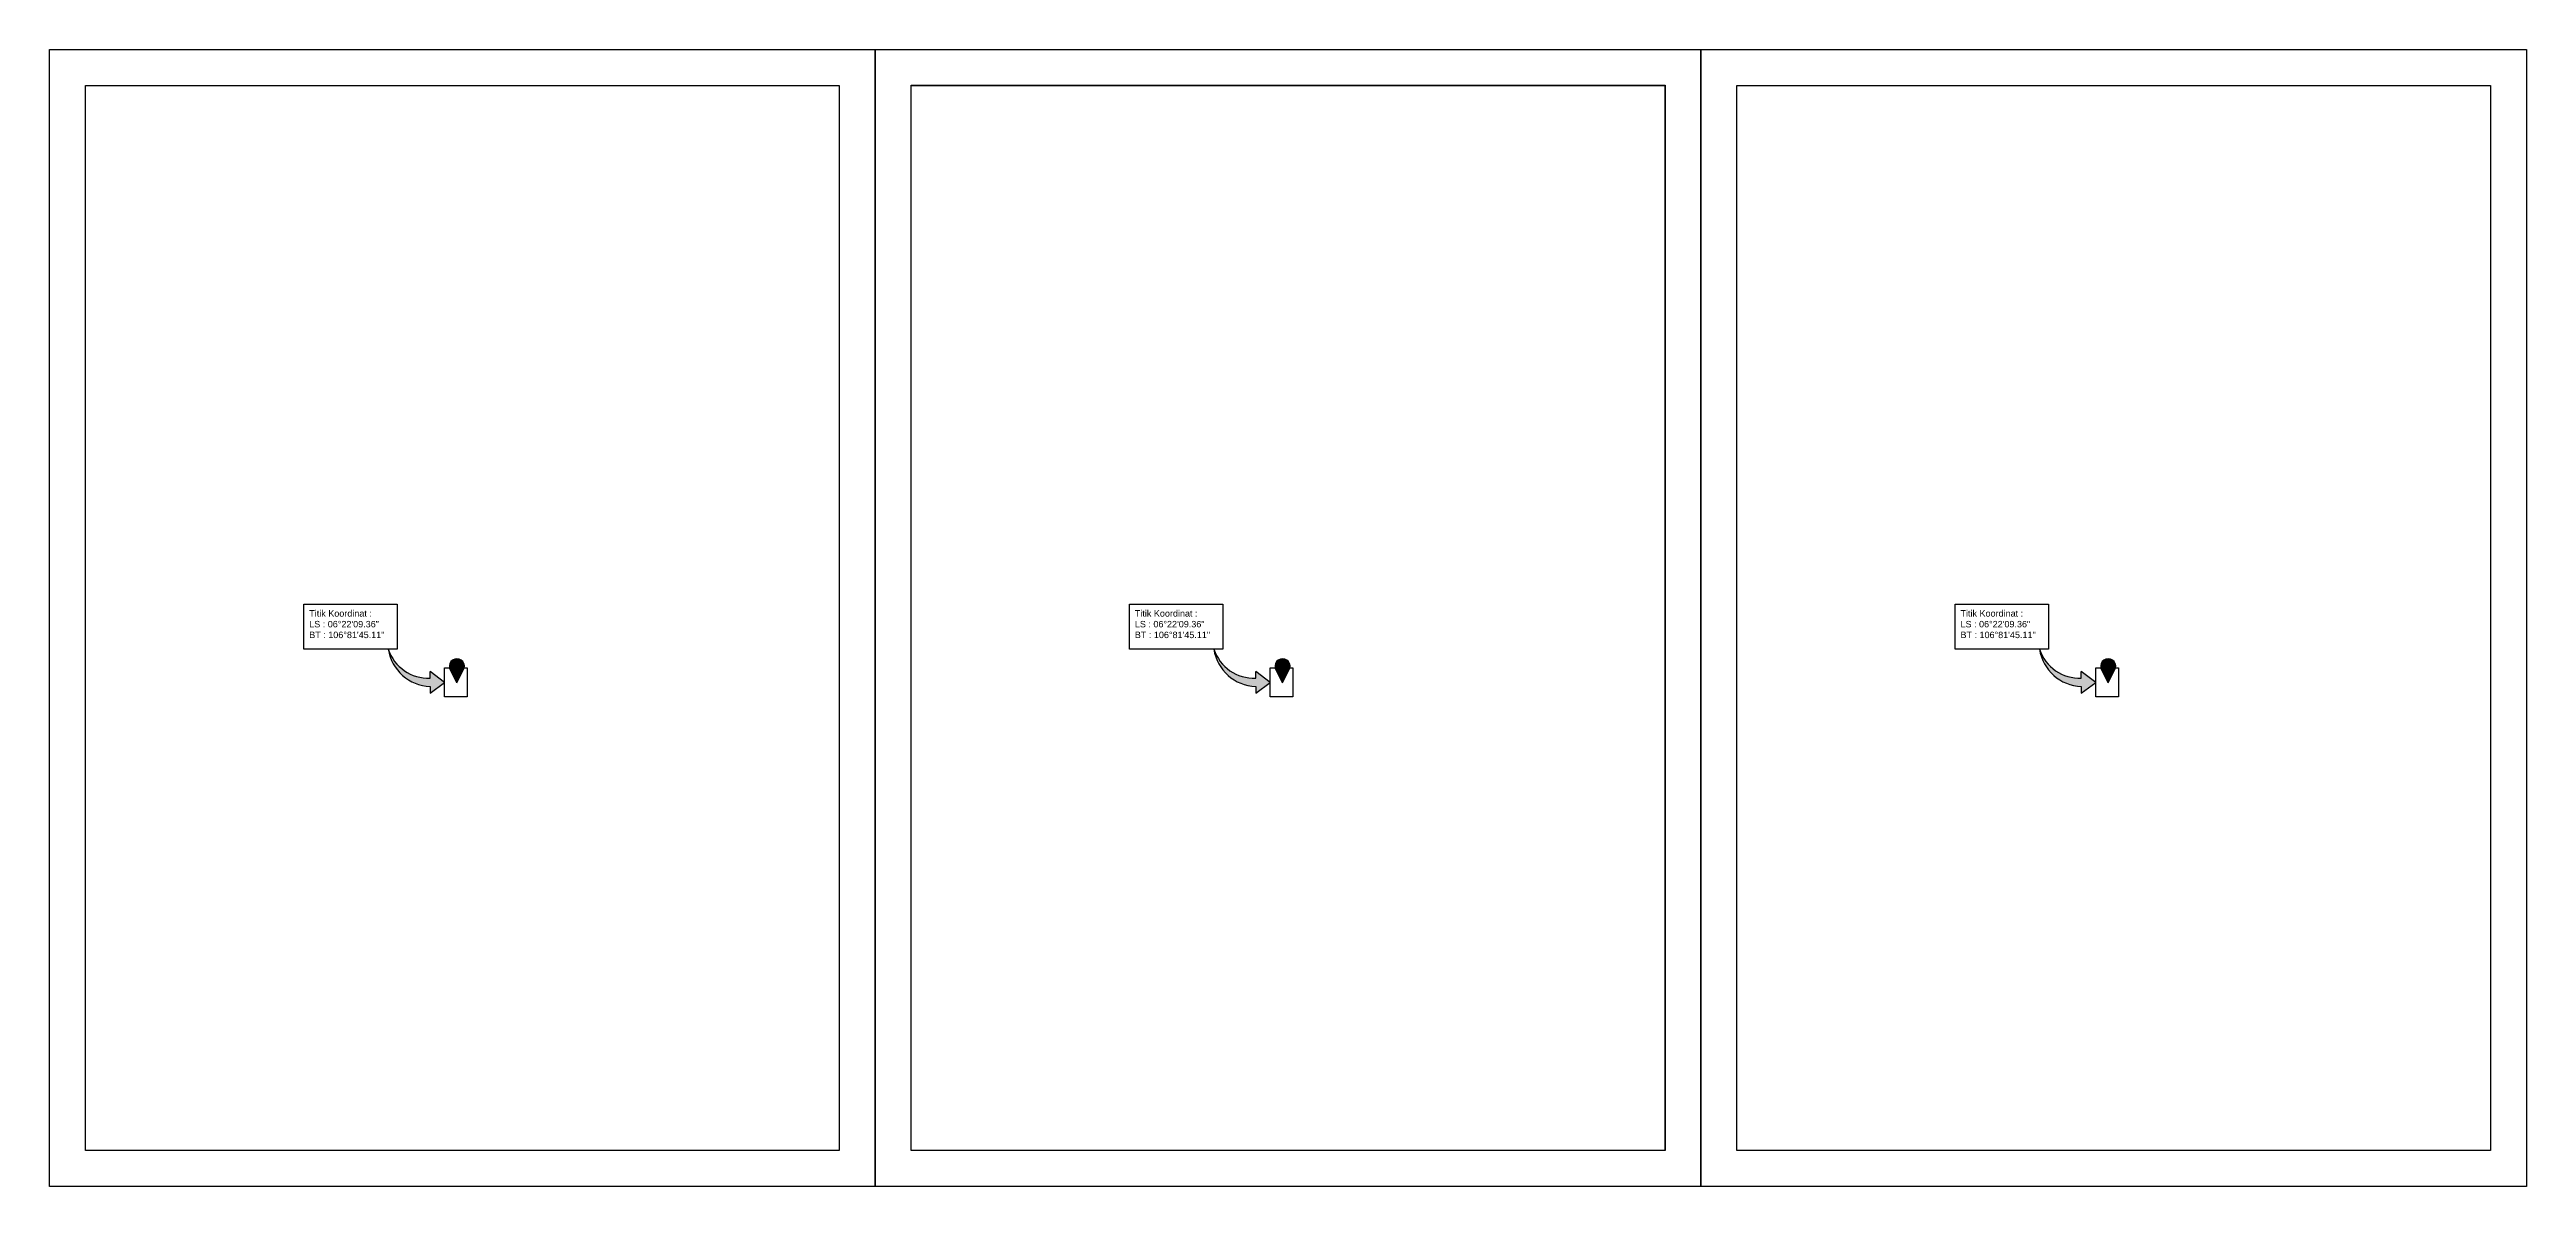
# Model space of a CAD drawing. Header units: millimetres. Extents: x 732789 to 734597, y 13616 to 14017.
# Drawn here: x 733907 to 734597, y 13700 to 14017 of the extents above; entities that cross this region are included whole.
import ezdxf

# ---------------------------------------------------------------- set-up
doc = ezdxf.new("R2010")
doc.units = ezdxf.units.MM
doc.styles.get("Standard").update_dxf_attribs({"font": 'arial.ttf'})
picture_1 = doc.add_image_def('image1.png', size_in_pixel=(591, 835))
picture_2 = doc.add_image_def('image2.png', size_in_pixel=(591, 835))
picture_3 = doc.add_image_def('image3.png', size_in_pixel=(591, 835))

msp = doc.modelspace()

# ---------------------------------------------------------------- hatches: boundary and pattern name
at = {"true_color": 0x939598, "transparency": 33554643}
h = msp.add_hatch(color=252, dxfattribs=at)
h.dxf.hatch_style = 1
h.set_gradient(color1=(147, 149, 152), color2=(0, 0, 255), rotation=236)
h.paths.add_polyline_path([(734012.88, 13843.91), (734012.88, 13842.05, -0.332335), (734001.23, 13850.12, 0.357219), (734012.88, 13839.7), (734012.88, 13837.83), (734016.9, 13840.87)])
h = msp.add_hatch(color=1)
h.dxf.hatch_style = 1
h.paths.add_polyline_path([(734022.42, 13844.88, 1.282095), (734018.34, 13844.88), (734020.38, 13840.79)])
h.paths.add_polyline_path([(734019.32, 13845.39, -1), (734021.43, 13845.39, -1)], flags=16)
h = msp.add_hatch(color=252, dxfattribs=at)
h.dxf.hatch_style = 1
h.set_gradient(color1=(147, 149, 152), color2=(0, 0, 255), rotation=236)
h.paths.add_polyline_path([(734243.09, 13843.91), (734243.09, 13842.05, -0.332335), (734231.43, 13850.12, 0.357219), (734243.09, 13839.7), (734243.09, 13837.83), (734247.1, 13840.87)])
h = msp.add_hatch(color=1)
h.dxf.hatch_style = 1
h.paths.add_polyline_path([(734252.63, 13844.88, 1.282095), (734248.54, 13844.88), (734250.59, 13840.79)])
h.paths.add_polyline_path([(734249.53, 13845.39, -1), (734251.64, 13845.39, -1)], flags=16)
h = msp.add_hatch(color=252, dxfattribs=at)
h.dxf.hatch_style = 1
h.set_gradient(color1=(147, 149, 152), color2=(0, 0, 255), rotation=236)
h.paths.add_polyline_path([(734473.3, 13843.91), (734473.3, 13842.05, -0.332335), (734461.64, 13850.12, 0.357219), (734473.3, 13839.7), (734473.3, 13837.83), (734477.31, 13840.87)])
h = msp.add_hatch(color=1)
h.dxf.hatch_style = 1
h.paths.add_polyline_path([(734482.83, 13844.88, 1.282095), (734478.75, 13844.88), (734480.79, 13840.79)])
h.paths.add_polyline_path([(734479.74, 13845.39, -1), (734481.85, 13845.39, -1)], flags=16)
at = {"true_color": 0xffffff}
h = msp.add_hatch(color=7, dxfattribs=at)
h.dxf.hatch_style = 1
h.paths.add_polyline_path([(734019.32, 13845.39, 1), (734021.43, 13845.39, 1)])
h = msp.add_hatch(color=7, dxfattribs=at)
h.dxf.hatch_style = 1
h.paths.add_polyline_path([(734249.53, 13845.39, 1), (734251.64, 13845.39, 1)])
h = msp.add_hatch(color=7, dxfattribs=at)
h.dxf.hatch_style = 1
h.paths.add_polyline_path([(734479.74, 13845.39, 1), (734481.85, 13845.39, 1)])

# ---------------------------------------------------------------- linework, layer by layer
for points in [[(733906.79, 14017.33), (734137, 14017.33), (734137, 13700.33), (733906.79, 13700.33)], [(734137, 14017.33), (734367.21, 14017.33), (734367.21, 13700.33), (734137, 13700.33)], [(734367.21, 14017.33), (734597.41, 14017.33), (734597.41, 13700.33), (734367.21, 13700.33)]]:
    msp.add_lwpolyline(points, close=True)
for points in [[(733916.79, 14007.33), (734127, 14007.33), (734127, 13710.33), (733916.79, 13710.33), (733916.79, 14007.33)], [(734147, 14007.33), (734357.21, 14007.33), (734357.21, 13710.33), (734147, 13710.33), (734147, 14007.33)], [(734377.21, 14007.33), (734587.41, 14007.33), (734587.41, 13710.33), (734377.21, 13710.33), (734377.21, 14007.33)], [(734012.88, 13842.04), (734012.88, 13843.91)], [(734012.88, 13842.04), (734012.88, 13843.91)], [(734012.88, 13837.84), (734016.89, 13840.87), (734012.88, 13843.91)], [(734020.38, 13840.79), (734018.34, 13844.88)], [(734020.38, 13840.79), (734022.42, 13844.88)], [(734243.09, 13842.04), (734243.09, 13843.91)], [(734243.09, 13842.04), (734243.09, 13843.91)], [(734243.09, 13837.84), (734247.1, 13840.87), (734243.09, 13843.91)], [(734250.59, 13840.79), (734248.54, 13844.88)], [(734250.59, 13840.79), (734252.63, 13844.88)], [(734473.3, 13842.04), (734473.3, 13843.91)], [(734473.3, 13842.04), (734473.3, 13843.91)], [(734473.3, 13837.84), (734477.3, 13840.87), (734473.3, 13843.91)], [(734480.79, 13840.79), (734478.75, 13844.88)], [(734480.79, 13840.79), (734482.83, 13844.88)], [(734012.88, 13839.7), (734012.88, 13837.84)], [(734012.88, 13839.7), (734012.88, 13837.84)], [(734243.09, 13839.7), (734243.09, 13837.84)], [(734243.09, 13839.7), (734243.09, 13837.84)], [(734473.3, 13839.7), (734473.3, 13837.84)], [(734473.3, 13839.7), (734473.3, 13837.84)]]:
    msp.add_lwpolyline(points)
at = {"color": 5}
for points in [[(733977.71, 13862.73), (734003.72, 13862.73), (734003.72, 13850.12), (733977.71, 13850.12)], [(734207.92, 13862.73), (734233.93, 13862.73), (734233.93, 13850.12), (734207.92, 13850.12)], [(734438.12, 13862.73), (734464.13, 13862.73), (734464.13, 13850.12), (734438.12, 13850.12)]]:
    msp.add_lwpolyline(points, close=True, dxfattribs=at)
at = {"color": 1}
for points in [[(734016.89, 13844.93), (734023.24, 13844.93), (734023.24, 13836.81), (734016.89, 13836.81)], [(734247.1, 13844.93), (734253.44, 13844.93), (734253.44, 13836.81), (734247.1, 13836.81)], [(734477.3, 13844.93), (734483.65, 13844.93), (734483.65, 13836.81), (734477.3, 13836.81)]]:
    msp.add_lwpolyline(points, close=True, dxfattribs=at)
for centre in [(734020.38, 13845.39), (734250.59, 13845.39), (734480.79, 13845.39)]:
    msp.add_circle(centre, 1.06)
for centre, radius, start, end in [((734013.42, 13852.03), 12.34, 188.903, 267.53384), ((734012.46, 13853.88), 11.84, 198.54449, 272.07829), ((734020.38, 13845.39), 2.1, 345.90657, 194.09343), ((734243.62, 13852.03), 12.34, 188.903, 267.53384), ((734242.66, 13853.88), 11.84, 198.54449, 272.07829), ((734250.59, 13845.39), 2.1, 345.90657, 194.09343), ((734473.83, 13852.03), 12.34, 188.903, 267.53384), ((734472.87, 13853.88), 11.84, 198.54449, 272.07829), ((734480.79, 13845.39), 2.1, 345.90657, 194.09343)]:
    msp.add_arc(centre, radius, start, end)

# ---------------------------------------------------------------- texts
at = {"color": 5, "char_height": 1.8, "attachment_point": 1}
for insert in [(733979.2, 13861.02), (734209.4, 13861.02), (734439.61, 13861.02)]:
    msp.add_mtext_dynamic_manual_height_columns('Titik Koordinat : \\PLS : 06°22\'09.36"\\PBT : 106°81\'45.11"', width=62.0817, gutter_width=9.7, heights=[0], dxfattribs=dict(at, insert=insert))

# ---------------------------------------------------------------- pictures from other files: only their frames are drawn
image = msp.add_image(picture_1, insert=(733916.79, 13710.4), size_in_units=(210.16, 296.93))
image.dxf.flags = 7
image = msp.add_image(picture_2, insert=(734147, 13710.33), size_in_units=(210.24, 297.05))
image.dxf.flags = 7
image = msp.add_image(picture_3, insert=(734377.21, 13710.33), size_in_units=(210.18, 296.96))
image.dxf.flags = 7

doc.saveas('drawing.dxf')
